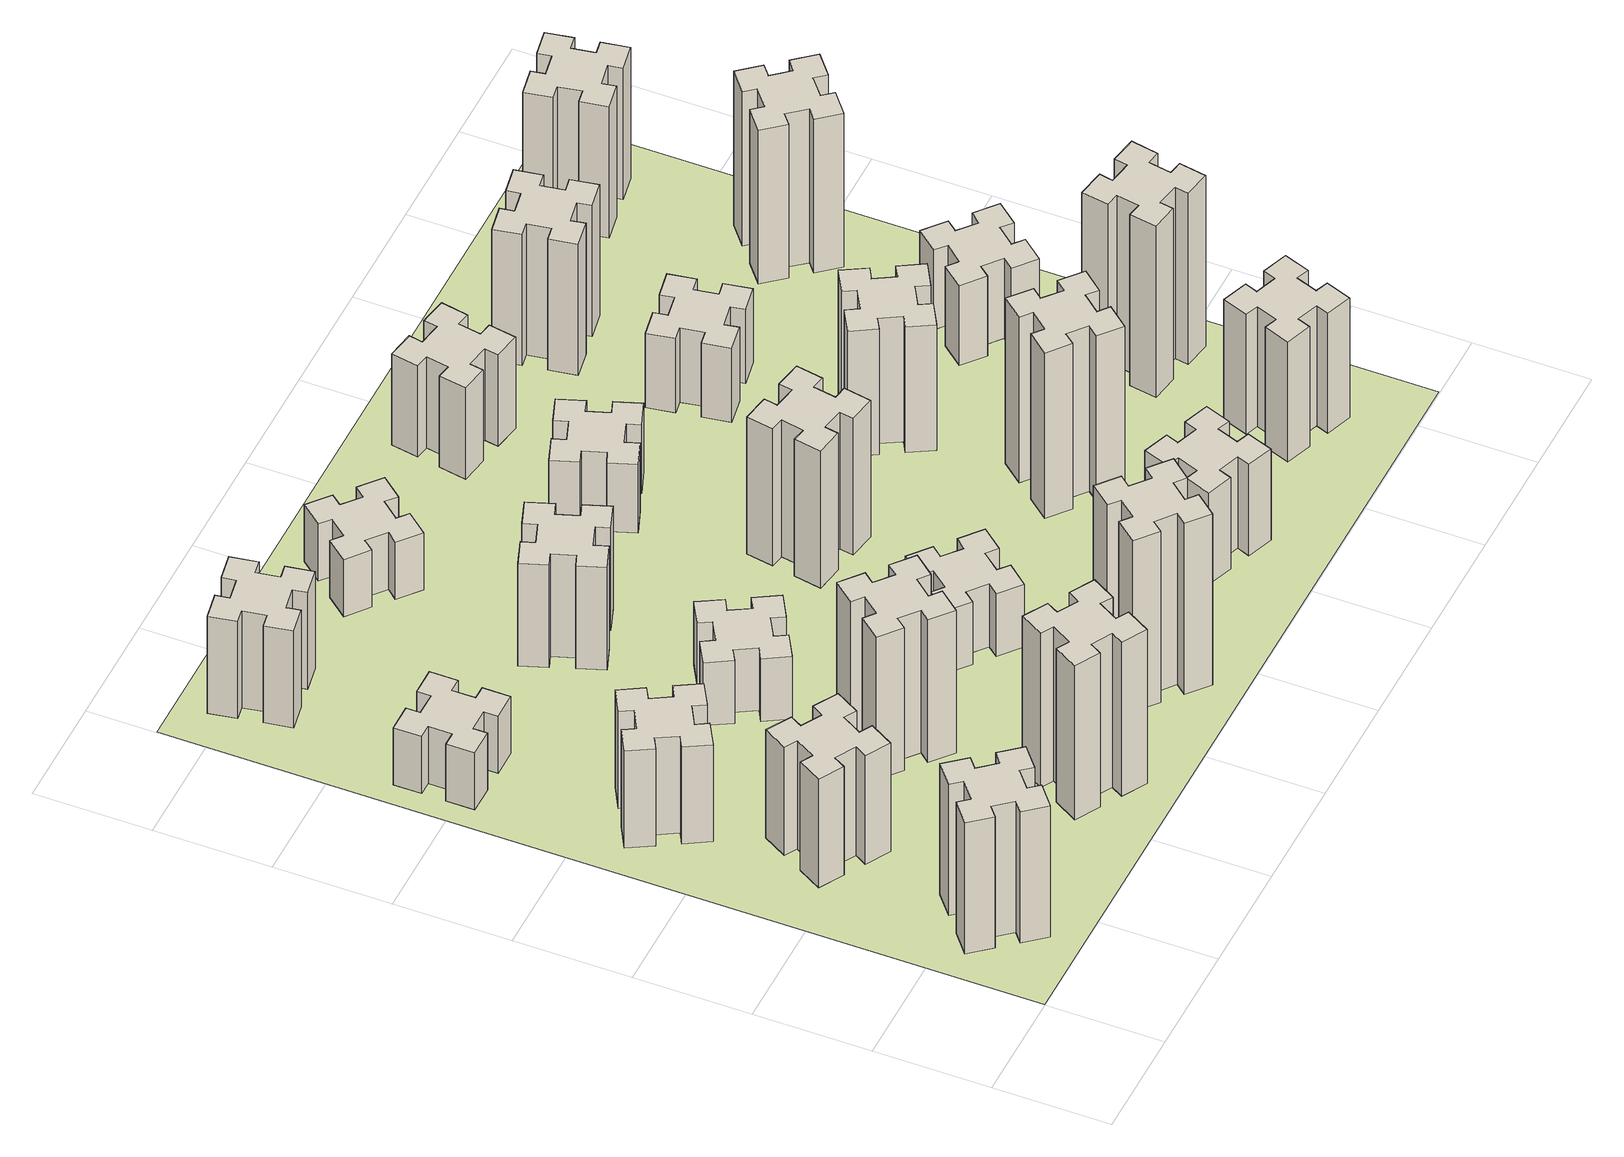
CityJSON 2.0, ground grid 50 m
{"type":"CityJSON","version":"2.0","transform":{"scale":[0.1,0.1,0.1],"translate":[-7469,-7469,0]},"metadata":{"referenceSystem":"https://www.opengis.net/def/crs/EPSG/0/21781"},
"CityObjects":{
"building1":{"type":"Building","attributes":{"class":"1000","function":"1000","usage":"1000","yearOfConstruction":2016,"roofType":"1000","measuredHeight":69,"storeysAboveGround":30,"storeysBelowGround":0},"geometry":[{"type":"Solid","lod":"1","boundaries":[[[[0,1,2,3,4,5,6,7,8,9,10,11,12,13,14,15,16,17,18,19]],[[17,16,20,21]],[[16,15,22,20]],[[15,14,23,22]],[[14,13,24,23]],[[13,12,25,24]],[[12,11,26,25]],[[11,10,27,26]],[[10,9,28,27]],[[9,8,29,28]],[[8,7,30,29]],[[7,6,31,30]],[[6,5,32,31]],[[5,4,33,32]],[[4,3,34,33]],[[3,2,35,34]],[[2,1,36,35]],[[1,0,37,36]],[[0,19,38,37]],[[19,18,39,38]],[[18,17,21,39]],[[24,25,26,27,28,29,30,31,32,33,34,35,36,37,38,39,21,20,22,23]]]]}]},
"building2":{"type":"Building","attributes":{"class":"1000","function":"1000","usage":"1000","yearOfConstruction":2016,"roofType":"1000","measuredHeight":57,"storeysAboveGround":30,"storeysBelowGround":0},"geometry":[{"type":"Solid","lod":"1","boundaries":[[[[40,41,42,43,44,45,46,47,48,49,50,51,52,53,54,55,56,57,58,59]],[[57,56,60,61]],[[56,55,62,60]],[[55,54,63,62]],[[54,53,64,63]],[[53,52,65,64]],[[52,51,66,65]],[[51,50,67,66]],[[50,49,68,67]],[[49,48,69,68]],[[48,47,70,69]],[[47,46,71,70]],[[46,45,72,71]],[[45,44,73,72]],[[44,43,74,73]],[[43,42,75,74]],[[42,41,76,75]],[[41,40,77,76]],[[40,59,78,77]],[[59,58,79,78]],[[58,57,61,79]],[[64,65,66,67,68,69,70,71,72,73,74,75,76,77,78,79,61,60,62,63]]]]}]},
"building3":{"type":"Building","attributes":{"class":"1000","function":"1000","usage":"1000","yearOfConstruction":2016,"roofType":"1000","measuredHeight":51,"storeysAboveGround":30,"storeysBelowGround":0},"geometry":[{"type":"Solid","lod":"1","boundaries":[[[[80,81,82,83,84,85,86,87,88,89,90,91,92,93,94,95,96,97,98,99]],[[97,96,100,101]],[[96,95,102,100]],[[95,94,103,102]],[[94,93,104,103]],[[93,92,105,104]],[[92,91,106,105]],[[91,90,107,106]],[[90,89,108,107]],[[89,88,109,108]],[[88,87,110,109]],[[87,86,111,110]],[[86,85,112,111]],[[85,84,113,112]],[[84,83,114,113]],[[83,82,115,114]],[[82,81,116,115]],[[81,80,117,116]],[[80,99,118,117]],[[99,98,119,118]],[[98,97,101,119]],[[104,105,106,107,108,109,110,111,112,113,114,115,116,117,118,119,101,100,102,103]]]]}]},
"building4":{"type":"Building","attributes":{"class":"1000","function":"1000","usage":"1000","yearOfConstruction":2016,"roofType":"1000","measuredHeight":30,"storeysAboveGround":30,"storeysBelowGround":0},"geometry":[{"type":"Solid","lod":"1","boundaries":[[[[120,121,122,123,124,125,126,127,128,129,130,131,132,133,134,135,136,137,138,139]],[[137,136,140,141]],[[136,135,142,140]],[[135,134,143,142]],[[134,133,144,143]],[[133,132,145,144]],[[132,131,146,145]],[[131,130,147,146]],[[130,129,148,147]],[[129,128,149,148]],[[128,127,150,149]],[[127,126,151,150]],[[126,125,152,151]],[[125,124,153,152]],[[124,123,154,153]],[[123,122,155,154]],[[122,121,156,155]],[[121,120,157,156]],[[120,139,158,157]],[[139,138,159,158]],[[138,137,141,159]],[[144,145,146,147,148,149,150,151,152,153,154,155,156,157,158,159,141,140,142,143]]]]}]},
"building5":{"type":"Building","attributes":{"class":"1000","function":"1000","usage":"1000","yearOfConstruction":2016,"roofType":"1000","measuredHeight":81,"storeysAboveGround":30,"storeysBelowGround":0},"geometry":[{"type":"Solid","lod":"1","boundaries":[[[[160,161,162,163,164,165,166,167,168,169,170,171,172,173,174,175,176,177,178,179]],[[177,176,180,181]],[[176,175,182,180]],[[175,174,183,182]],[[174,173,184,183]],[[173,172,185,184]],[[172,171,186,185]],[[171,170,187,186]],[[170,169,188,187]],[[169,168,189,188]],[[168,167,190,189]],[[167,166,191,190]],[[166,165,192,191]],[[165,164,193,192]],[[164,163,194,193]],[[163,162,195,194]],[[162,161,196,195]],[[161,160,197,196]],[[160,179,198,197]],[[179,178,199,198]],[[178,177,181,199]],[[184,185,186,187,188,189,190,191,192,193,194,195,196,197,198,199,181,180,182,183]]]]}]},
"building6":{"type":"Building","attributes":{"class":"1000","function":"1000","usage":"1000","yearOfConstruction":2016,"roofType":"1000","measuredHeight":51,"storeysAboveGround":30,"storeysBelowGround":0},"geometry":[{"type":"Solid","lod":"1","boundaries":[[[[200,201,202,203,204,205,206,207,208,209,210,211,212,213,214,215,216,217,218,219]],[[217,216,220,221]],[[216,215,222,220]],[[215,214,223,222]],[[214,213,224,223]],[[213,212,225,224]],[[212,211,226,225]],[[211,210,227,226]],[[210,209,228,227]],[[209,208,229,228]],[[208,207,230,229]],[[207,206,231,230]],[[206,205,232,231]],[[205,204,233,232]],[[204,203,234,233]],[[203,202,235,234]],[[202,201,236,235]],[[201,200,237,236]],[[200,219,238,237]],[[219,218,239,238]],[[218,217,221,239]],[[224,225,226,227,228,229,230,231,232,233,234,235,236,237,238,239,221,220,222,223]]]]}]},
"building7":{"type":"Building","attributes":{"class":"1000","function":"1000","usage":"1000","yearOfConstruction":2016,"roofType":"1000","measuredHeight":75,"storeysAboveGround":30,"storeysBelowGround":0},"geometry":[{"type":"Solid","lod":"1","boundaries":[[[[240,241,242,243,244,245,246,247,248,249,250,251,252,253,254,255,256,257,258,259]],[[257,256,260,261]],[[256,255,262,260]],[[255,254,263,262]],[[254,253,264,263]],[[253,252,265,264]],[[252,251,266,265]],[[251,250,267,266]],[[250,249,268,267]],[[249,248,269,268]],[[248,247,270,269]],[[247,246,271,270]],[[246,245,272,271]],[[245,244,273,272]],[[244,243,274,273]],[[243,242,275,274]],[[242,241,276,275]],[[241,240,277,276]],[[240,259,278,277]],[[259,258,279,278]],[[258,257,261,279]],[[264,265,266,267,268,269,270,271,272,273,274,275,276,277,278,279,261,260,262,263]]]]}]},
"building8":{"type":"Building","attributes":{"class":"1000","function":"1000","usage":"1000","yearOfConstruction":2016,"roofType":"1000","measuredHeight":33,"storeysAboveGround":30,"storeysBelowGround":0},"geometry":[{"type":"Solid","lod":"1","boundaries":[[[[280,281,282,283,284,285,286,287,288,289,290,291,292,293,294,295,296,297,298,299]],[[297,296,300,301]],[[296,295,302,300]],[[295,294,303,302]],[[294,293,304,303]],[[293,292,305,304]],[[292,291,306,305]],[[291,290,307,306]],[[290,289,308,307]],[[289,288,309,308]],[[288,287,310,309]],[[287,286,311,310]],[[286,285,312,311]],[[285,284,313,312]],[[284,283,314,313]],[[283,282,315,314]],[[282,281,316,315]],[[281,280,317,316]],[[280,299,318,317]],[[299,298,319,318]],[[298,297,301,319]],[[304,305,306,307,308,309,310,311,312,313,314,315,316,317,318,319,301,300,302,303]]]]}]},
"building9":{"type":"Building","attributes":{"class":"1000","function":"1000","usage":"1000","yearOfConstruction":2016,"roofType":"1000","measuredHeight":54,"storeysAboveGround":30,"storeysBelowGround":0},"geometry":[{"type":"Solid","lod":"1","boundaries":[[[[320,321,322,323,324,325,326,327,328,329,330,331,332,333,334,335,336,337,338,339]],[[337,336,340,341]],[[336,335,342,340]],[[335,334,343,342]],[[334,333,344,343]],[[333,332,345,344]],[[332,331,346,345]],[[331,330,347,346]],[[330,329,348,347]],[[329,328,349,348]],[[328,327,350,349]],[[327,326,351,350]],[[326,325,352,351]],[[325,324,353,352]],[[324,323,354,353]],[[323,322,355,354]],[[322,321,356,355]],[[321,320,357,356]],[[320,339,358,357]],[[339,338,359,358]],[[338,337,341,359]],[[344,345,346,347,348,349,350,351,352,353,354,355,356,357,358,359,341,340,342,343]]]]}]},
"building10":{"type":"Building","attributes":{"class":"1000","function":"1000","usage":"1000","yearOfConstruction":2016,"roofType":"1000","measuredHeight":90,"storeysAboveGround":30,"storeysBelowGround":0},"geometry":[{"type":"Solid","lod":"1","boundaries":[[[[360,361,362,363,364,365,366,367,368,369,370,371,372,373,374,375,376,377,378,379]],[[377,376,380,381]],[[376,375,382,380]],[[375,374,383,382]],[[374,373,384,383]],[[373,372,385,384]],[[372,371,386,385]],[[371,370,387,386]],[[370,369,388,387]],[[369,368,389,388]],[[368,367,390,389]],[[367,366,391,390]],[[366,365,392,391]],[[365,364,393,392]],[[364,363,394,393]],[[363,362,395,394]],[[362,361,396,395]],[[361,360,397,396]],[[360,379,398,397]],[[379,378,399,398]],[[378,377,381,399]],[[384,385,386,387,388,389,390,391,392,393,394,395,396,397,398,399,381,380,382,383]]]]}]},
"building11":{"type":"Building","attributes":{"class":"1000","function":"1000","usage":"1000","yearOfConstruction":2016,"roofType":"1000","measuredHeight":33,"storeysAboveGround":30,"storeysBelowGround":0},"geometry":[{"type":"Solid","lod":"1","boundaries":[[[[400,401,402,403,404,405,406,407,408,409,410,411,412,413,414,415,416,417,418,419]],[[417,416,420,421]],[[416,415,422,420]],[[415,414,423,422]],[[414,413,424,423]],[[413,412,425,424]],[[412,411,426,425]],[[411,410,427,426]],[[410,409,428,427]],[[409,408,429,428]],[[408,407,430,429]],[[407,406,431,430]],[[406,405,432,431]],[[405,404,433,432]],[[404,403,434,433]],[[403,402,435,434]],[[402,401,436,435]],[[401,400,437,436]],[[400,419,438,437]],[[419,418,439,438]],[[418,417,421,439]],[[424,425,426,427,428,429,430,431,432,433,434,435,436,437,438,439,421,420,422,423]]]]}]},
"building12":{"type":"Building","attributes":{"class":"1000","function":"1000","usage":"1000","yearOfConstruction":2016,"roofType":"1000","measuredHeight":30,"storeysAboveGround":30,"storeysBelowGround":0},"geometry":[{"type":"Solid","lod":"1","boundaries":[[[[440,441,442,443,444,445,446,447,448,449,450,451,452,453,454,455,456,457,458,459]],[[457,456,460,461]],[[456,455,462,460]],[[455,454,463,462]],[[454,453,464,463]],[[453,452,465,464]],[[452,451,466,465]],[[451,450,467,466]],[[450,449,468,467]],[[449,448,469,468]],[[448,447,470,469]],[[447,446,471,470]],[[446,445,472,471]],[[445,444,473,472]],[[444,443,474,473]],[[443,442,475,474]],[[442,441,476,475]],[[441,440,477,476]],[[440,459,478,477]],[[459,458,479,478]],[[458,457,461,479]],[[464,465,466,467,468,469,470,471,472,473,474,475,476,477,478,479,461,460,462,463]]]]}]},
"building13":{"type":"Building","attributes":{"class":"1000","function":"1000","usage":"1000","yearOfConstruction":2016,"roofType":"1000","measuredHeight":72,"storeysAboveGround":30,"storeysBelowGround":0},"geometry":[{"type":"Solid","lod":"1","boundaries":[[[[480,481,482,483,484,485,486,487,488,489,490,491,492,493,494,495,496,497,498,499]],[[497,496,500,501]],[[496,495,502,500]],[[495,494,503,502]],[[494,493,504,503]],[[493,492,505,504]],[[492,491,506,505]],[[491,490,507,506]],[[490,489,508,507]],[[489,488,509,508]],[[488,487,510,509]],[[487,486,511,510]],[[486,485,512,511]],[[485,484,513,512]],[[484,483,514,513]],[[483,482,515,514]],[[482,481,516,515]],[[481,480,517,516]],[[480,499,518,517]],[[499,498,519,518]],[[498,497,501,519]],[[504,505,506,507,508,509,510,511,512,513,514,515,516,517,518,519,501,500,502,503]]]]}]},
"building14":{"type":"Building","attributes":{"class":"1000","function":"1000","usage":"1000","yearOfConstruction":2016,"roofType":"1000","measuredHeight":36,"storeysAboveGround":30,"storeysBelowGround":0},"geometry":[{"type":"Solid","lod":"1","boundaries":[[[[520,521,522,523,524,525,526,527,528,529,530,531,532,533,534,535,536,537,538,539]],[[537,536,540,541]],[[536,535,542,540]],[[535,534,543,542]],[[534,533,544,543]],[[533,532,545,544]],[[532,531,546,545]],[[531,530,547,546]],[[530,529,548,547]],[[529,528,549,548]],[[528,527,550,549]],[[527,526,551,550]],[[526,525,552,551]],[[525,524,553,552]],[[524,523,554,553]],[[523,522,555,554]],[[522,521,556,555]],[[521,520,557,556]],[[520,539,558,557]],[[539,538,559,558]],[[538,537,541,559]],[[544,545,546,547,548,549,550,551,552,553,554,555,556,557,558,559,541,540,542,543]]]]}]},
"building15":{"type":"Building","attributes":{"class":"1000","function":"1000","usage":"1000","yearOfConstruction":2016,"roofType":"1000","measuredHeight":48,"storeysAboveGround":30,"storeysBelowGround":0},"geometry":[{"type":"Solid","lod":"1","boundaries":[[[[560,561,562,563,564,565,566,567,568,569,570,571,572,573,574,575,576,577,578,579]],[[577,576,580,581]],[[576,575,582,580]],[[575,574,583,582]],[[574,573,584,583]],[[573,572,585,584]],[[572,571,586,585]],[[571,570,587,586]],[[570,569,588,587]],[[569,568,589,588]],[[568,567,590,589]],[[567,566,591,590]],[[566,565,592,591]],[[565,564,593,592]],[[564,563,594,593]],[[563,562,595,594]],[[562,561,596,595]],[[561,560,597,596]],[[560,579,598,597]],[[579,578,599,598]],[[578,577,581,599]],[[584,585,586,587,588,589,590,591,592,593,594,595,596,597,598,599,581,580,582,583]]]]}]},
"building16":{"type":"Building","attributes":{"class":"1000","function":"1000","usage":"1000","yearOfConstruction":2016,"roofType":"1000","measuredHeight":48,"storeysAboveGround":30,"storeysBelowGround":0},"geometry":[{"type":"Solid","lod":"1","boundaries":[[[[600,601,602,603,604,605,606,607,608,609,610,611,612,613,614,615,616,617,618,619]],[[617,616,620,621]],[[616,615,622,620]],[[615,614,623,622]],[[614,613,624,623]],[[613,612,625,624]],[[612,611,626,625]],[[611,610,627,626]],[[610,609,628,627]],[[609,608,629,628]],[[608,607,630,629]],[[607,606,631,630]],[[606,605,632,631]],[[605,604,633,632]],[[604,603,634,633]],[[603,602,635,634]],[[602,601,636,635]],[[601,600,637,636]],[[600,619,638,637]],[[619,618,639,638]],[[618,617,621,639]],[[624,625,626,627,628,629,630,631,632,633,634,635,636,637,638,639,621,620,622,623]]]]}]},
"building17":{"type":"Building","attributes":{"class":"1000","function":"1000","usage":"1000","yearOfConstruction":2016,"roofType":"1000","measuredHeight":87,"storeysAboveGround":30,"storeysBelowGround":0},"geometry":[{"type":"Solid","lod":"1","boundaries":[[[[640,641,642,643,644,645,646,647,648,649,650,651,652,653,654,655,656,657,658,659]],[[657,656,660,661]],[[656,655,662,660]],[[655,654,663,662]],[[654,653,664,663]],[[653,652,665,664]],[[652,651,666,665]],[[651,650,667,666]],[[650,649,668,667]],[[649,648,669,668]],[[648,647,670,669]],[[647,646,671,670]],[[646,645,672,671]],[[645,644,673,672]],[[644,643,674,673]],[[643,642,675,674]],[[642,641,676,675]],[[641,640,677,676]],[[640,659,678,677]],[[659,658,679,678]],[[658,657,661,679]],[[664,665,666,667,668,669,670,671,672,673,674,675,676,677,678,679,661,660,662,663]]]]}]},
"building18":{"type":"Building","attributes":{"class":"1000","function":"1000","usage":"1000","yearOfConstruction":2016,"roofType":"1000","measuredHeight":66,"storeysAboveGround":30,"storeysBelowGround":0},"geometry":[{"type":"Solid","lod":"1","boundaries":[[[[680,681,682,683,684,685,686,687,688,689,690,691,692,693,694,695,696,697,698,699]],[[697,696,700,701]],[[696,695,702,700]],[[695,694,703,702]],[[694,693,704,703]],[[693,692,705,704]],[[692,691,706,705]],[[691,690,707,706]],[[690,689,708,707]],[[689,688,709,708]],[[688,687,710,709]],[[687,686,711,710]],[[686,685,712,711]],[[685,684,713,712]],[[684,683,714,713]],[[683,682,715,714]],[[682,681,716,715]],[[681,680,717,716]],[[680,699,718,717]],[[699,698,719,718]],[[698,697,701,719]],[[704,705,706,707,708,709,710,711,712,713,714,715,716,717,718,719,701,700,702,703]]]]}]},
"building19":{"type":"Building","attributes":{"class":"1000","function":"1000","usage":"1000","yearOfConstruction":2016,"roofType":"1000","measuredHeight":39,"storeysAboveGround":30,"storeysBelowGround":0},"geometry":[{"type":"Solid","lod":"1","boundaries":[[[[720,721,722,723,724,725,726,727,728,729,730,731,732,733,734,735,736,737,738,739]],[[737,736,740,741]],[[736,735,742,740]],[[735,734,743,742]],[[734,733,744,743]],[[733,732,745,744]],[[732,731,746,745]],[[731,730,747,746]],[[730,729,748,747]],[[729,728,749,748]],[[728,727,750,749]],[[727,726,751,750]],[[726,725,752,751]],[[725,724,753,752]],[[724,723,754,753]],[[723,722,755,754]],[[722,721,756,755]],[[721,720,757,756]],[[720,739,758,757]],[[739,738,759,758]],[[738,737,741,759]],[[744,745,746,747,748,749,750,751,752,753,754,755,756,757,758,759,741,740,742,743]]]]}]},
"building20":{"type":"Building","attributes":{"class":"1000","function":"1000","usage":"1000","yearOfConstruction":2016,"roofType":"1000","measuredHeight":63,"storeysAboveGround":30,"storeysBelowGround":0},"geometry":[{"type":"Solid","lod":"1","boundaries":[[[[760,761,762,763,764,765,766,767,768,769,770,771,772,773,774,775,776,777,778,779]],[[777,776,780,781]],[[776,775,782,780]],[[775,774,783,782]],[[774,773,784,783]],[[773,772,785,784]],[[772,771,786,785]],[[771,770,787,786]],[[770,769,788,787]],[[769,768,789,788]],[[768,767,790,789]],[[767,766,791,790]],[[766,765,792,791]],[[765,764,793,792]],[[764,763,794,793]],[[763,762,795,794]],[[762,761,796,795]],[[761,760,797,796]],[[760,779,798,797]],[[779,778,799,798]],[[778,777,781,799]],[[784,785,786,787,788,789,790,791,792,793,794,795,796,797,798,799,781,780,782,783]]]]}]},
"building21":{"type":"Building","attributes":{"class":"1000","function":"1000","usage":"1000","yearOfConstruction":2016,"roofType":"1000","measuredHeight":69,"storeysAboveGround":30,"storeysBelowGround":0},"geometry":[{"type":"Solid","lod":"1","boundaries":[[[[800,801,802,803,804,805,806,807,808,809,810,811,812,813,814,815,816,817,818,819]],[[817,816,820,821]],[[816,815,822,820]],[[815,814,823,822]],[[814,813,824,823]],[[813,812,825,824]],[[812,811,826,825]],[[811,810,827,826]],[[810,809,828,827]],[[809,808,829,828]],[[808,807,830,829]],[[807,806,831,830]],[[806,805,832,831]],[[805,804,833,832]],[[804,803,834,833]],[[803,802,835,834]],[[802,801,836,835]],[[801,800,837,836]],[[800,819,838,837]],[[819,818,839,838]],[[818,817,821,839]],[[824,825,826,827,828,829,830,831,832,833,834,835,836,837,838,839,821,820,822,823]]]]}]},
"building22":{"type":"Building","attributes":{"class":"1000","function":"1000","usage":"1000","yearOfConstruction":2016,"roofType":"1000","measuredHeight":90,"storeysAboveGround":30,"storeysBelowGround":0},"geometry":[{"type":"Solid","lod":"1","boundaries":[[[[840,841,842,843,844,845,846,847,848,849,850,851,852,853,854,855,856,857,858,859]],[[857,856,860,861]],[[856,855,862,860]],[[855,854,863,862]],[[854,853,864,863]],[[853,852,865,864]],[[852,851,866,865]],[[851,850,867,866]],[[850,849,868,867]],[[849,848,869,868]],[[848,847,870,869]],[[847,846,871,870]],[[846,845,872,871]],[[845,844,873,872]],[[844,843,874,873]],[[843,842,875,874]],[[842,841,876,875]],[[841,840,877,876]],[[840,859,878,877]],[[859,858,879,878]],[[858,857,861,879]],[[864,865,866,867,868,869,870,871,872,873,874,875,876,877,878,879,861,860,862,863]]]]}]},
"building23":{"type":"Building","attributes":{"class":"1000","function":"1000","usage":"1000","yearOfConstruction":2016,"roofType":"1000","measuredHeight":42,"storeysAboveGround":30,"storeysBelowGround":0},"geometry":[{"type":"Solid","lod":"1","boundaries":[[[[880,881,882,883,884,885,886,887,888,889,890,891,892,893,894,895,896,897,898,899]],[[897,896,900,901]],[[896,895,902,900]],[[895,894,903,902]],[[894,893,904,903]],[[893,892,905,904]],[[892,891,906,905]],[[891,890,907,906]],[[890,889,908,907]],[[889,888,909,908]],[[888,887,910,909]],[[887,886,911,910]],[[886,885,912,911]],[[885,884,913,912]],[[884,883,914,913]],[[883,882,915,914]],[[882,881,916,915]],[[881,880,917,916]],[[880,899,918,917]],[[899,898,919,918]],[[898,897,901,919]],[[904,905,906,907,908,909,910,911,912,913,914,915,916,917,918,919,901,900,902,903]]]]}]},
"building24":{"type":"Building","attributes":{"class":"1000","function":"1000","usage":"1000","yearOfConstruction":2016,"roofType":"1000","measuredHeight":81,"storeysAboveGround":30,"storeysBelowGround":0},"geometry":[{"type":"Solid","lod":"1","boundaries":[[[[920,921,922,923,924,925,926,927,928,929,930,931,932,933,934,935,936,937,938,939]],[[937,936,940,941]],[[936,935,942,940]],[[935,934,943,942]],[[934,933,944,943]],[[933,932,945,944]],[[932,931,946,945]],[[931,930,947,946]],[[930,929,948,947]],[[929,928,949,948]],[[928,927,950,949]],[[927,926,951,950]],[[926,925,952,951]],[[925,924,953,952]],[[924,923,954,953]],[[923,922,955,954]],[[922,921,956,955]],[[921,920,957,956]],[[920,939,958,957]],[[939,938,959,958]],[[938,937,941,959]],[[944,945,946,947,948,949,950,951,952,953,954,955,956,957,958,959,941,940,942,943]]]]}]},
"building25":{"type":"Building","attributes":{"class":"1000","function":"1000","usage":"1000","yearOfConstruction":2016,"roofType":"1000","measuredHeight":69,"storeysAboveGround":30,"storeysBelowGround":0},"geometry":[{"type":"Solid","lod":"1","boundaries":[[[[960,961,962,963,964,965,966,967,968,969,970,971,972,973,974,975,976,977,978,979]],[[977,976,980,981]],[[976,975,982,980]],[[975,974,983,982]],[[974,973,984,983]],[[973,972,985,984]],[[972,971,986,985]],[[971,970,987,986]],[[970,969,988,987]],[[969,968,989,988]],[[968,967,990,989]],[[967,966,991,990]],[[966,965,992,991]],[[965,964,993,992]],[[964,963,994,993]],[[963,962,995,994]],[[962,961,996,995]],[[961,960,997,996]],[[960,979,998,997]],[[979,978,999,998]],[[978,977,981,999]],[[984,985,986,987,988,989,990,991,992,993,994,995,996,997,998,999,981,980,982,983]]]]}]},
"landuse1":{"type":"LandUse","attributes":{"name":"plot1","function":"1010"},"geometry":[{"type":"MultiSurface","lod":"1","boundaries":[[[1000,1001,1002,1003]]]}]}
},
"vertices":[
[492,408,0],[427,484,0],[473,523,0],[396,615,0],[304,538,0],[343,492,0],[266,427,0],[228,473,0],[136,396,0],[213,304,0],[259,343,0],[323,266,0],[277,228,0],[354,136,0],[446,213,0],[408,259,0],[484,323,0],[523,277,0],[615,354,0],[538,446,0],[484,323,690],[523,277,690],[408,259,690],[446,213,690],[354,136,690],[277,228,690],[323,266,690],[259,343,690],[213,304,690],[136,396,690],[228,473,690],[266,427,690],[343,492,690],[304,538,690],[396,615,690],[473,523,690],[427,484,690],[492,408,690],[538,446,690],[615,354,690],
[405,1214,0],[355,1127,0],[303,1157,0],[243,1053,0],[347,993,0],[377,1045,0],[464,995,0],[434,943,0],[538,883,0],[598,987,0],[546,1017,0],[596,1104,0],[648,1074,0],[708,1178,0],[604,1238,0],[574,1186,0],[487,1236,0],[517,1288,0],[413,1348,0],[353,1244,0],[487,1236,570],[517,1288,570],[574,1186,570],[604,1238,570],[708,1178,570],[648,1074,570],[596,1104,570],[546,1017,570],[598,987,570],[538,883,570],[434,943,570],[464,995,570],[377,1045,570],[347,993,570],[243,1053,570],[303,1157,570],[355,1127,570],[405,1214,570],[353,1244,570],[413,1348,570],
[387,1635,0],[474,1685,0],[504,1633,0],[608,1693,0],[548,1797,0],[496,1767,0],[446,1854,0],[498,1884,0],[438,1988,0],[334,1928,0],[364,1876,0],[277,1826,0],[247,1878,0],[143,1818,0],[203,1714,0],[255,1744,0],[305,1657,0],[253,1627,0],[313,1523,0],[417,1583,0],[305,1657,510],[253,1627,510],[255,1744,510],[203,1714,510],[143,1818,510],[247,1878,510],[277,1826,510],[364,1876,510],[334,1928,510],[438,1988,510],[498,1884,510],[446,1854,510],[496,1767,510],[548,1797,510],[608,1693,510],[504,1633,510],[474,1685,510],[387,1635,510],[417,1583,510],[313,1523,510],
[165,2645,0],[165,2545,0],[105,2545,0],[105,2425,0],[225,2425,0],[225,2485,0],[325,2485,0],[325,2425,0],[445,2425,0],[445,2545,0],[385,2545,0],[385,2645,0],[445,2645,0],[445,2765,0],[325,2765,0],[325,2705,0],[225,2705,0],[225,2765,0],[105,2765,0],[105,2645,0],[225,2705,300],[225,2765,300],[325,2705,300],[325,2765,300],[445,2765,300],[445,2645,300],[385,2645,300],[385,2545,300],[445,2545,300],[445,2425,300],[325,2425,300],[325,2485,300],[225,2485,300],[225,2425,300],[105,2425,300],[105,2545,300],[165,2545,300],[165,2645,300],[105,2645,300],[105,2765,300],
[1145,474,0],[1095,387,0],[1043,417,0],[983,313,0],[1087,253,0],[1117,305,0],[1204,255,0],[1174,203,0],[1278,143,0],[1338,247,0],[1286,277,0],[1336,364,0],[1388,334,0],[1448,438,0],[1344,498,0],[1314,446,0],[1227,496,0],[1257,548,0],[1153,608,0],[1093,504,0],[1227,496,810],[1257,548,810],[1314,446,810],[1344,498,810],[1448,438,810],[1388,334,810],[1336,364,810],[1286,277,810],[1338,247,810],[1278,143,810],[1174,203,810],[1204,255,810],[1117,305,810],[1087,253,810],[983,313,810],[1043,417,810],[1095,387,810],[1145,474,810],[1093,504,810],[1153,608,810],
[492,3405,0],[475,3504,0],[534,3514,0],[513,3632,0],[395,3611,0],[405,3552,0],[307,3535,0],[297,3594,0],[178,3573,0],[199,3455,0],[258,3465,0],[276,3367,0],[217,3357,0],[237,3238,0],[356,3259,0],[345,3318,0],[444,3336,0],[454,3277,0],[572,3297,0],[551,3416,0],[444,3336,510],[454,3277,510],[345,3318,510],[356,3259,510],[237,3238,510],[217,3357,510],[276,3367,510],[258,3465,510],[199,3455,510],[178,3573,510],[297,3594,510],[307,3535,510],[405,3552,510],[395,3611,510],[513,3632,510],[534,3514,510],[475,3504,510],[492,3405,510],[551,3416,510],[572,3297,510],
[1006,1063,0],[1083,999,0],[1044,953,0],[1136,876,0],[1213,968,0],[1167,1006,0],[1232,1083,0],[1278,1044,0],[1355,1136,0],[1263,1213,0],[1224,1167,0],[1148,1232,0],[1186,1278,0],[1094,1355,0],[1017,1263,0],[1063,1224,0],[999,1148,0],[953,1186,0],[876,1094,0],[968,1017,0],[999,1148,750],[953,1186,750],[1063,1224,750],[1017,1263,750],[1094,1355,750],[1186,1278,750],[1148,1232,750],[1224,1167,750],[1263,1213,750],[1355,1136,750],[1278,1044,750],[1232,1083,750],[1167,1006,750],[1213,968,750],[1136,876,750],[1044,953,750],[1083,999,750],[1006,1063,750],[968,1017,750],[876,1094,750],
[1127,1635,0],[1214,1685,0],[1244,1633,0],[1348,1693,0],[1288,1797,0],[1236,1767,0],[1186,1854,0],[1238,1884,0],[1178,1988,0],[1074,1928,0],[1104,1876,0],[1017,1826,0],[987,1878,0],[883,1818,0],[943,1714,0],[995,1744,0],[1045,1657,0],[993,1627,0],[1053,1523,0],[1157,1583,0],[1045,1657,330],[993,1627,330],[995,1744,330],[943,1714,330],[883,1818,330],[987,1878,330],[1017,1826,330],[1104,1876,330],[1074,1928,330],[1178,1988,330],[1238,1884,330],[1186,1854,330],[1236,1767,330],[1288,1797,330],[1348,1693,330],[1244,1633,330],[1214,1685,330],[1127,1635,330],[1157,1583,330],[1053,1523,330],
[1125,2616,0],[1031,2582,0],[1010,2638,0],[897,2597,0],[939,2484,0],[995,2505,0],[1029,2411,0],[973,2390,0],[1014,2277,0],[1127,2319,0],[1106,2375,0],[1200,2409,0],[1220,2353,0],[1333,2394,0],[1292,2507,0],[1236,2486,0],[1202,2580,0],[1258,2600,0],[1217,2713,0],[1104,2672,0],[1202,2580,540],[1258,2600,540],[1236,2486,540],[1292,2507,540],[1333,2394,540],[1220,2353,540],[1200,2409,540],[1106,2375,540],[1127,2319,540],[1014,2277,540],[973,2390,540],[1029,2411,540],[995,2505,540],[939,2484,540],[897,2597,540],[1010,2638,540],[1031,2582,540],[1125,2616,540],[1104,2672,540],[1217,2713,540],
[1746,323,0],[1823,259,0],[1784,213,0],[1876,136,0],[1953,228,0],[1907,266,0],[1972,343,0],[2018,304,0],[2095,396,0],[2003,473,0],[1964,427,0],[1888,492,0],[1926,538,0],[1834,615,0],[1757,523,0],[1803,484,0],[1739,408,0],[1693,446,0],[1616,354,0],[1708,277,0],[1739,408,900],[1693,446,900],[1803,484,900],[1757,523,900],[1834,615,900],[1926,538,900],[1888,492,900],[1964,427,900],[2003,473,900],[2095,396,900],[2018,304,900],[1972,343,900],[1907,266,900],[1953,228,900],[1876,136,900],[1784,213,900],[1823,259,900],[1746,323,900],[1708,277,900],[1616,354,900],
[1703,1224,0],[1639,1148,0],[1593,1186,0],[1516,1094,0],[1608,1017,0],[1646,1063,0],[1723,999,0],[1684,953,0],[1776,876,0],[1853,968,0],[1807,1006,0],[1872,1083,0],[1918,1044,0],[1995,1136,0],[1903,1213,0],[1864,1167,0],[1788,1232,0],[1826,1278,0],[1734,1355,0],[1657,1263,0],[1788,1232,330],[1826,1278,330],[1864,1167,330],[1903,1213,330],[1995,1136,330],[1918,1044,330],[1872,1083,330],[1807,1006,330],[1853,968,330],[1776,876,330],[1684,953,330],[1723,999,330],[1646,1063,330],[1608,1017,330],[1516,1094,330],[1593,1186,330],[1639,1148,330],[1703,1224,330],[1657,1263,330],[1734,1355,330],
[1063,3444,0],[999,3368,0],[953,3406,0],[876,3314,0],[968,3237,0],[1006,3283,0],[1083,3219,0],[1044,3173,0],[1136,3096,0],[1213,3188,0],[1167,3226,0],[1232,3303,0],[1278,3264,0],[1355,3356,0],[1263,3433,0],[1224,3387,0],[1148,3452,0],[1186,3498,0],[1094,3575,0],[1017,3483,0],[1148,3452,300],[1186,3498,300],[1224,3387,300],[1263,3433,300],[1355,3356,300],[1278,3264,300],[1232,3303,300],[1167,3226,300],[1213,3188,300],[1136,3096,300],[1044,3173,300],[1083,3219,300],[1006,3283,300],[968,3237,300],[876,3314,300],[953,3406,300],[999,3368,300],[1063,3444,300],[1017,3483,300],[1094,3575,300],
[2024,1955,0],[1925,1972,0],[1936,2031,0],[1817,2052,0],[1797,1934,0],[1856,1924,0],[1838,1825,0],[1779,1836,0],[1758,1717,0],[1877,1697,0],[1887,1756,0],[1985,1738,0],[1975,1679,0],[2093,1658,0],[2114,1777,0],[2055,1787,0],[2072,1885,0],[2131,1875,0],[2152,1993,0],[2034,2014,0],[2072,1885,720],[2131,1875,720],[2055,1787,720],[2114,1777,720],[2093,1658,720],[1975,1679,720],[1985,1738,720],[1887,1756,720],[1877,1697,720],[1758,1717,720],[1779,1836,720],[1838,1825,720],[1856,1924,720],[1797,1934,720],[1817,2052,720],[1936,2031,720],[1925,1972,720],[2024,1955,720],[2034,2014,720],[2152,1993,720],
[1735,2705,0],[1769,2611,0],[1713,2590,0],[1754,2477,0],[1867,2519,0],[1846,2575,0],[1940,2609,0],[1960,2553,0],[2073,2594,0],[2032,2707,0],[1976,2686,0],[1942,2780,0],[1998,2800,0],[1957,2913,0],[1844,2872,0],[1865,2816,0],[1771,2782,0],[1750,2838,0],[1637,2797,0],[1679,2684,0],[1771,2782,360],[1750,2838,360],[1865,2816,360],[1844,2872,360],[1957,2913,360],[1998,2800,360],[1942,2780,360],[1976,2686,360],[2032,2707,360],[2073,2594,360],[1960,2553,360],[1940,2609,360],[1846,2575,360],[1867,2519,360],[1754,2477,360],[1713,2590,360],[1769,2611,360],[1735,2705,360],[1679,2684,360],[1637,2797,360],
[2509,560,0],[2475,466,0],[2419,487,0],[2377,374,0],[2490,333,0],[2511,389,0],[2605,355,0],[2584,299,0],[2697,257,0],[2738,370,0],[2682,391,0],[2716,485,0],[2772,464,0],[2813,577,0],[2700,618,0],[2680,562,0],[2586,596,0],[2607,652,0],[2494,693,0],[2453,580,0],[2586,596,480],[2607,652,480],[2680,562,480],[2700,618,480],[2813,577,480],[2772,464,480],[2716,485,480],[2682,391,480],[2738,370,480],[2697,257,480],[2584,299,480],[2605,355,480],[2511,389,480],[2490,333,480],[2377,374,480],[2419,487,480],[2475,466,480],[2509,560,480],[2453,580,480],[2494,693,480],
[2024,3435,0],[1925,3452,0],[1936,3511,0],[1817,3532,0],[1797,3414,0],[1856,3404,0],[1838,3305,0],[1779,3316,0],[1758,3197,0],[1877,3177,0],[1887,3236,0],[1985,3218,0],[1975,3159,0],[2093,3138,0],[2114,3257,0],[2055,3267,0],[2072,3365,0],[2131,3355,0],[2152,3473,0],[2034,3494,0],[2072,3365,480],[2131,3355,480],[2055,3267,480],[2114,3257,480],[2093,3138,480],[1975,3159,480],[1985,3218,480],[1887,3236,480],[1877,3177,480],[1758,3197,480],[1779,3316,480],[1838,3305,480],[1856,3404,480],[1797,3414,480],[1817,3532,480],[1936,3511,480],[1925,3452,480],[2024,3435,480],[2034,3494,480],[2152,3473,480],
[2804,1167,0],[2728,1232,0],[2766,1278,0],[2674,1355,0],[2597,1263,0],[2643,1224,0],[2579,1148,0],[2533,1186,0],[2456,1094,0],[2548,1017,0],[2586,1063,0],[2663,999,0],[2624,953,0],[2716,876,0],[2793,968,0],[2747,1006,0],[2812,1083,0],[2858,1044,0],[2935,1136,0],[2843,1213,0],[2812,1083,870],[2858,1044,870],[2747,1006,870],[2793,968,870],[2716,876,870],[2624,953,870],[2663,999,870],[2586,1063,870],[2548,1017,870],[2456,1094,870],[2533,1186,870],[2579,1148,870],[2643,1224,870],[2597,1263,870],[2674,1355,870],[2766,1278,870],[2728,1232,870],[2804,1167,870],[2843,1213,870],[2935,1136,870],
[2684,1976,0],[2597,1926,0],[2567,1978,0],[2463,1918,0],[2523,1814,0],[2575,1844,0],[2625,1757,0],[2573,1727,0],[2633,1623,0],[2737,1683,0],[2707,1735,0],[2794,1785,0],[2824,1733,0],[2928,1793,0],[2868,1897,0],[2816,1867,0],[2766,1954,0],[2818,1984,0],[2758,2088,0],[2654,2028,0],[2766,1954,660],[2818,1984,660],[2816,1867,660],[2868,1897,660],[2928,1793,660],[2824,1733,660],[2794,1785,660],[2707,1735,660],[2737,1683,660],[2633,1623,660],[2573,1727,660],[2625,1757,660],[2575,1844,660],[2523,1814,660],[2463,1918,660],[2567,1978,660],[2597,1926,660],[2684,1976,660],[2654,2028,660],[2758,2088,660],
[2712,2565,0],[2695,2664,0],[2754,2674,0],[2733,2792,0],[2615,2771,0],[2625,2712,0],[2527,2695,0],[2517,2754,0],[2398,2733,0],[2419,2615,0],[2478,2625,0],[2496,2527,0],[2437,2517,0],[2457,2398,0],[2576,2419,0],[2565,2478,0],[2664,2496,0],[2674,2437,0],[2792,2457,0],[2771,2576,0],[2664,2496,390],[2674,2437,390],[2565,2478,390],[2576,2419,390],[2457,2398,390],[2437,2517,390],[2496,2527,390],[2478,2625,390],[2419,2615,390],[2398,2733,390],[2517,2754,390],[2527,2695,390],[2625,2712,390],[2615,2771,390],[2733,2792,390],[2754,2674,390],[2695,2664,390],[2712,2565,390],[2771,2576,390],[2792,2457,390],
[3420,562,0],[3326,596,0],[3347,652,0],[3234,693,0],[3193,580,0],[3249,560,0],[3215,466,0],[3159,487,0],[3117,374,0],[3230,333,0],[3251,389,0],[3345,355,0],[3324,299,0],[3437,257,0],[3478,370,0],[3422,391,0],[3456,485,0],[3512,464,0],[3553,577,0],[3440,618,0],[3456,485,630],[3512,464,630],[3422,391,630],[3478,370,630],[3437,257,630],[3324,299,630],[3345,355,630],[3251,389,630],[3230,333,630],[3117,374,630],[3159,487,630],[3215,466,630],[3249,560,630],[3193,580,630],[3234,693,630],[3347,652,630],[3326,596,630],[3420,562,630],[3440,618,630],[3553,577,630],
[2565,3118,0],[2664,3136,0],[2674,3077,0],[2792,3097,0],[2771,3216,0],[2712,3205,0],[2695,3304,0],[2754,3314,0],[2733,3432,0],[2615,3411,0],[2625,3352,0],[2527,3335,0],[2517,3394,0],[2398,3373,0],[2419,3255,0],[2478,3265,0],[2496,3167,0],[2437,3157,0],[2457,3038,0],[2576,3059,0],[2496,3167,690],[2437,3157,690],[2478,3265,690],[2419,3255,690],[2398,3373,690],[2517,3394,690],[2527,3335,690],[2625,3352,690],[2615,3411,690],[2733,3432,690],[2754,3314,690],[2695,3304,690],[2712,3205,690],[2771,3216,690],[2792,3097,690],[2674,3077,690],[2664,3136,690],[2565,3118,690],[2576,3059,690],[2457,3038,690],
[3367,1016,0],[3465,998,0],[3455,939,0],[3573,918,0],[3594,1037,0],[3535,1047,0],[3552,1145,0],[3611,1135,0],[3632,1253,0],[3514,1274,0],[3504,1215,0],[3405,1232,0],[3416,1291,0],[3297,1312,0],[3277,1194,0],[3336,1184,0],[3318,1085,0],[3259,1096,0],[3238,977,0],[3357,957,0],[3318,1085,900],[3259,1096,900],[3336,1184,900],[3277,1194,900],[3297,1312,900],[3416,1291,900],[3405,1232,900],[3504,1215,900],[3514,1274,900],[3632,1253,900],[3611,1135,900],[3552,1145,900],[3535,1047,900],[3594,1037,900],[3573,918,900],[3455,939,900],[3465,998,900],[3367,1016,900],[3357,957,900],[3238,977,900],
[3283,1864,0],[3219,1788,0],[3173,1826,0],[3096,1734,0],[3188,1657,0],[3226,1703,0],[3303,1639,0],[3264,1593,0],[3356,1516,0],[3433,1608,0],[3387,1646,0],[3452,1723,0],[3498,1684,0],[3575,1776,0],[3483,1853,0],[3444,1807,0],[3368,1872,0],[3406,1918,0],[3314,1995,0],[3237,1903,0],[3368,1872,420],[3406,1918,420],[3444,1807,420],[3483,1853,420],[3575,1776,420],[3498,1684,420],[3452,1723,420],[3387,1646,420],[3433,1608,420],[3356,1516,420],[3264,1593,420],[3303,1639,420],[3226,1703,420],[3188,1657,420],[3096,1734,420],[3173,1826,420],[3219,1788,420],[3283,1864,420],[3237,1903,420],[3314,1995,420],
[3403,2712,0],[3326,2647,0],[3288,2693,0],[3196,2616,0],[3273,2524,0],[3319,2563,0],[3383,2486,0],[3337,2448,0],[3414,2356,0],[3506,2433,0],[3468,2479,0],[3544,2543,0],[3583,2497,0],[3675,2574,0],[3598,2666,0],[3552,2628,0],[3487,2704,0],[3533,2743,0],[3456,2835,0],[3364,2758,0],[3487,2704,810],[3533,2743,810],[3552,2628,810],[3598,2666,810],[3675,2574,810],[3583,2497,810],[3544,2543,810],[3468,2479,810],[3506,2433,810],[3414,2356,810],[3337,2448,810],[3383,2486,810],[3319,2563,810],[3273,2524,810],[3196,2616,810],[3288,2693,810],[3326,2647,810],[3403,2712,810],[3364,2758,810],[3456,2835,810],
[3218,3465,0],[3236,3367,0],[3177,3357,0],[3197,3238,0],[3316,3259,0],[3305,3318,0],[3404,3336,0],[3414,3277,0],[3532,3297,0],[3511,3416,0],[3452,3405,0],[3435,3504,0],[3494,3514,0],[3473,3632,0],[3355,3611,0],[3365,3552,0],[3267,3535,0],[3257,3594,0],[3138,3573,0],[3159,3455,0],[3267,3535,690],[3257,3594,690],[3365,3552,690],[3355,3611,690],[3473,3632,690],[3494,3514,690],[3435,3504,690],[3452,3405,690],[3511,3416,690],[3532,3297,690],[3414,3277,690],[3404,3336,690],[3305,3318,690],[3316,3259,690],[3197,3238,690],[3177,3357,690],[3236,3367,690],[3218,3465,690],[3159,3455,690],[3138,3573,690],
[5,3705,0],[3705,3705,0],[3705,5,0],[5,5,0]
]}
